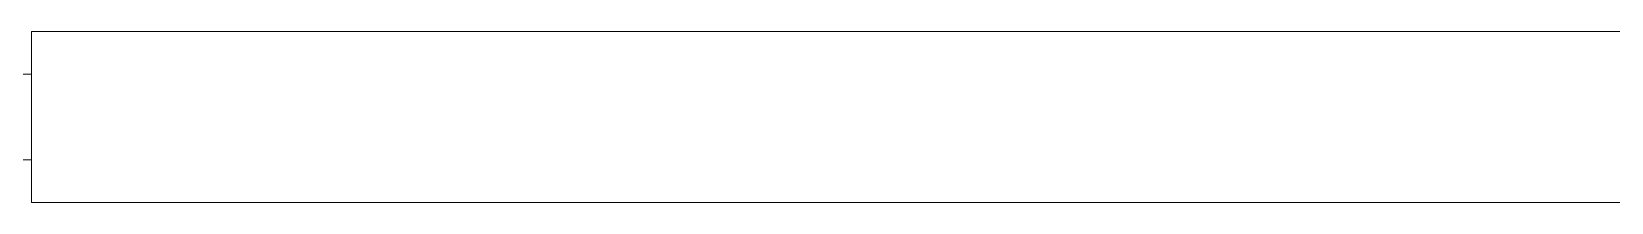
# Model space of a CAD drawing. Header units: millimetres. Extents: x -220592 to 404889, y -217665 to 38245.
# Drawn here: x 7570.74 to 7607.79, y -48088.52 to -48084.52 of the extents above; entities that cross this region are included whole.
import ezdxf

# ---------------------------------------------------------------- set-up
doc = ezdxf.new("R2010")
doc.units = ezdxf.units.MM
doc.linetypes.add('XKITLINE00', pattern=[0])
doc.layers.add('000 - 0_HIDE_OBJ_FRAMING_DEF_SUB_1', color=7, linetype='Continuous')

# ---------------------------------------------------------------- blocks, each defined once
blk = doc.blocks.new('*A13533')
at = {"layer": '000 - 0_HIDE_OBJ_FRAMING_DEF_SUB_1', "color": 7, "linetype": 'XKITLINE00', "lineweight": 0}
for p, q in [((-166.903349, 124.690788), (-166.903349, 125.690337)), ((-166.903349, 125.690337), (-87.063349, 125.690337)), ((-166.903349, 121.690337), (-166.903349, 122.690788)), ((-166.903349, 121.690337), (-87.063349, 121.690337))]:
    blk.add_line(p, q, dxfattribs=at)
blk = doc.blocks.new('*A13990')
at = {"layer": '000 - 0_HIDE_OBJ_FRAMING_DEF_SUB_1', "color": 7, "linetype": 'XKITLINE00', "lineweight": 0}
for p, q in [((-170.903349, 124.690788), (-166.903349, 124.690788)), ((-170.903349, 122.690788), (-170.903349, 124.690788)), ((-166.903349, 124.690788), (-166.903349, 122.690788)), ((-166.903349, 122.690788), (-170.903349, 122.690788))]:
    blk.add_line(p, q, dxfattribs=at)

msp = doc.modelspace()

# ---------------------------------------------------------------- block references
at = {"color": 7, "lineweight": 0}
for name in ['*A13533', '*A13990']:
    msp.add_blockref(name, (7737.6457, -48210.2152), dxfattribs=at)

doc.saveas('drawing.dxf')
